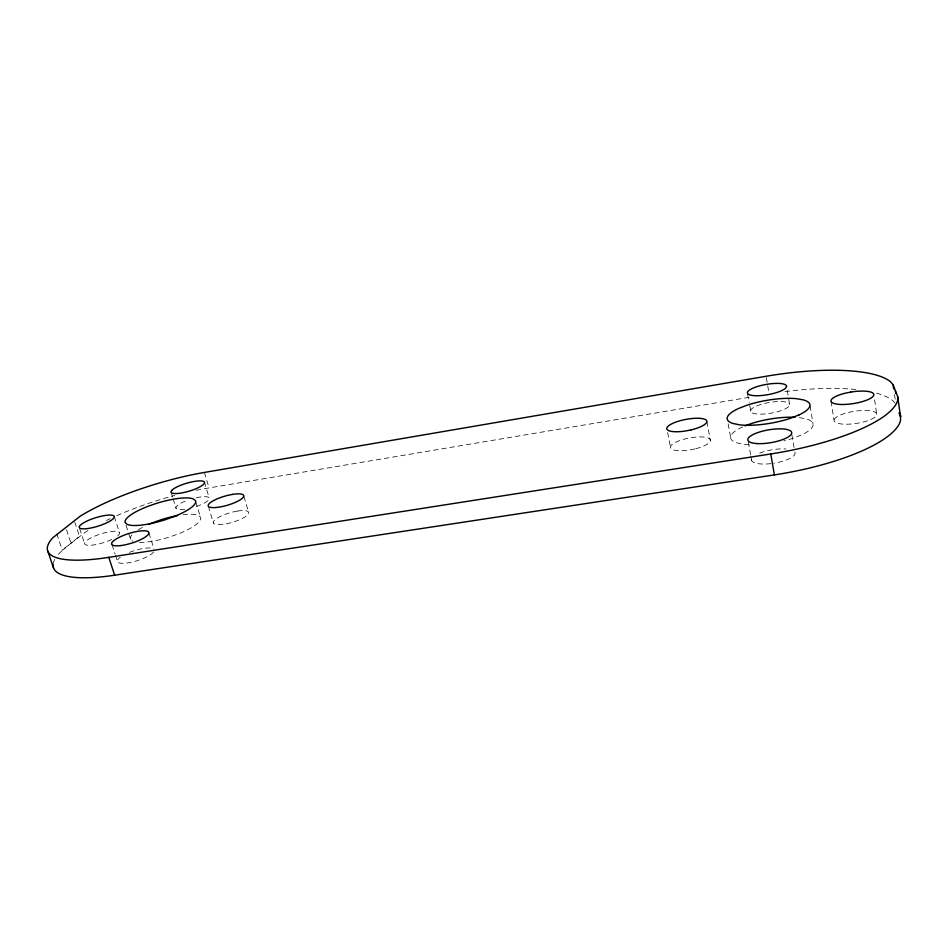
<?xml version="1.0" encoding="UTF-8"?>
<svg xmlns="http://www.w3.org/2000/svg" width="948" height="948" viewBox="0 0 948 948"><rect width="100%" height="100%" fill="white"/><g stroke="black" fill="none" stroke-linecap="round" stroke-linejoin="round"><path stroke-width="0.71" stroke-dasharray="4.74 3.56" d="M787.255 390.422L789.613 404.535L789.103 406.052A19.801 5.415 -9.8 0 1 770.428 413.269A19.801 5.415 -9.8 0 1 751.254 412.297L749.335 403.99M58.326 554.296L63.812 548.868L85.261 532.255A110.039 28.404 -17 0 1 89.764 529.446M742.58 426.944L742.13 427.121A41.795 12.087 -9.6 0 0 736.252 442.704L742.936 444.221A41.795 12.087 -9.6 0 0 751.693 444.813M196.129 490.341A110.039 28.404 -17 0 1 209.034 487.912L751.61 396.916M799.283 417.618L806.25 418.921A41.795 12.087 -9.6 0 1 802.399 434.516L793.938 437.94A41.795 12.087 -9.6 0 1 783.866 440.867M139.463 542.375A36.699 9.504 -17 0 0 170.13 536.829L179.208 533.558A36.699 9.504 -17 0 0 200.36 516.944L197.859 515.191A36.699 9.504 -17 0 0 183.071 514.728M126.072 525.37L130.528 539.246L132.649 541.178M894.983 403.113L893.182 400.957A125.409 36.083 -9.6 0 0 875.134 392.804M56.833 533.937L62.355 550.302L79.478 536.307L74.157 520.298M66.502 529.731L71.017 543.216M79.668 528.723L84.645 543.714M112.077 544.697L115.123 554.07M115.561 555.409L117.742 562.093M114.258 516.482L119.519 532.776M148.943 533.001L154.003 548.999M171.102 492.332L172.737 497.641M173.152 498.968L176.02 508.258M195.762 501.8L200.36 516.944M208.335 506.208L213.43 523.106M204.389 472.436L209.034 487.912M204.424 482.022L209.188 497.901M243.968 496.562L248.483 511.991M667.629 432.537L670.437 446.958M706.876 421.623L710.396 440.536M728.147 423.886L730.612 437.466M748.351 441.958L750.65 454.91M750.899 456.344L751.669 460.657M747.616 394.202L749.086 402.592M766.328 377.636L768.887 392.614M791.876 434.694L794.057 447.717M810.113 405.898L813.029 423.875M831.029 401.217L834.098 420.675A21.567 6.138 -8.6 0 0 851.257 424.005L856.897 423.318A21.567 6.138 -8.6 0 0 876.675 413.921A21.567 6.138 -8.6 0 0 853.733 411.385L848.353 412.463A21.567 6.138 -8.6 0 0 834.11 420.734M874.577 399.807L876.651 413.838M894.497 394.463L895.291 400.02M106.413 520.476A110.039 28.404 -17 0 1 110.217 518.651M116.782 515.665A110.039 28.404 -17 0 1 174.657 495.46M784.98 391.619A125.409 36.083 -9.6 0 1 857.774 389.723M750.567 410.982A19.801 5.415 -9.8 0 1 769.74 402.39A19.801 5.415 -9.8 0 1 789.613 404.535M794.791 452.066A22.1 6.778 -9.4 0 1 773.793 463.228M770.902 463.631A22.1 6.778 -9.4 0 1 751.586 458.891M759.609 453.144A22.1 6.778 -9.4 0 1 785.868 448.973M53.325 562.982A111.84 29.21 -17.1 0 1 54.711 559.415M117.86 535.703A18.285 4.574 -17.6 0 0 113.547 531.295L109.79 531.721A18.285 4.574 -17.6 0 0 86.434 540.81A18.285 4.574 -17.6 0 0 94.29 544.887L98.663 543.998A18.285 4.574 -17.6 0 0 114.305 538.109M196.26 497.712A17.408 4.337 -16.6 0 1 208.145 500.508L205.989 502.132A17.408 4.337 -16.6 0 1 195.916 506.635M184.813 509.277A17.408 4.337 -16.6 0 1 176.079 507.062L177.264 505.604A17.408 4.337 -16.6 0 1 186.353 500.686M153.683 551.949A19.398 5.226 -17.6 0 1 128.181 562.851A19.398 5.226 -17.6 0 1 120.254 557.246M129.497 552.376A19.398 5.226 -17.6 0 1 152.166 548.252M130.528 539.246A36.699 9.504 -17 0 1 132.341 534.459M138.266 529.802A36.699 9.504 -17 0 1 144.831 526.187M237.296 511.102L232.841 512.003A18.439 4.93 -16.4 0 0 214.438 520.239A18.439 4.93 -16.4 0 0 220.457 524.576L224.569 524.114A18.439 4.93 -16.4 0 0 247.558 514.942A18.439 4.93 -16.4 0 0 237.296 511.102M694.884 448.937L689.611 449.98A20.311 5.925 -10.6 0 1 670.426 447.041A20.311 5.925 -10.6 0 1 691.045 437.703L696.14 437.075A20.311 5.925 -10.6 0 1 710.384 440.607A20.311 5.925 -10.6 0 1 694.884 448.937"/><path stroke-width="1.42" d="M897.709 396.738L897.59 400.566A128.039 35.775 -9.8 0 1 770.771 453.974L108.807 557.353A112.267 27.99 -17 0 1 52.744 537.812L79.999 516.34A110.454 27.219 -16.8 0 1 204.389 472.436L766.091 376.273A125.93 34.602 -9.8 0 1 890.397 381.641L893.099 384.722L897.709 396.738L900.564 416.753L899.142 412.925M745.152 425.925L750.306 423.898A41.795 12.087 -9.6 0 1 795.099 417.286M53.124 564.107A111.84 29.21 -17.1 0 0 114.649 575.211L774.386 474.901A127.494 37.304 -9.6 0 0 900.47 420.734L900.6 415.307L899.391 412.842M47.862 551.286L53.633 568.267M108.807 557.353L114.649 575.211M770.771 453.974L774.386 474.901M895.362 390.635L895.765 393.456M893.099 384.722L893.691 388.893M148.635 524.422A36.699 9.504 -17 0 1 152.723 522.727L161.433 519.634A36.699 9.504 -17 0 1 177.643 515.558M786.556 386.191L786.022 387.649A19.872 5.19 -10 0 1 767.264 394.783A19.872 5.19 -10 0 1 748.043 394.048L747.368 392.804A19.872 5.19 -10 0 1 766.648 384.343A19.872 5.19 -10 0 1 786.556 386.191M172.382 489.772L171.173 491.183A17.467 4.147 -16.4 0 0 181.269 493.007A17.467 4.147 -16.4 0 0 201.166 486.134L203.346 484.546A17.467 4.147 -16.4 0 0 194.304 481.442A17.467 4.147 -16.4 0 0 172.382 489.772M799.152 414.845L790.644 418.234A41.973 11.589 -9.8 0 1 739.464 424.811L732.78 423.424A41.973 11.589 -9.8 0 1 738.788 408.387L747.012 405.211A41.973 11.589 -9.8 0 1 796.142 398.646L803.134 399.831A41.973 11.589 -9.8 0 1 799.152 414.845M173.958 516.613L164.833 519.86A36.83 9.101 -16.9 0 1 127.281 524.434L125.183 522.585A36.83 9.101 -16.9 0 1 147.604 506.481L156.361 503.412A36.83 9.101 -16.9 0 1 192.871 498.767L195.347 500.426A36.83 9.101 -16.9 0 1 173.958 516.613M232.379 494.418L227.911 495.33A18.51 4.728 -16.3 0 0 209.389 503.447A18.51 4.728 -16.3 0 0 215.35 507.559L219.474 507.073A18.51 4.728 -16.3 0 0 242.593 498.008A18.51 4.728 -16.3 0 0 232.379 494.418M93.248 527.491L88.863 528.391A18.344 4.385 -17.4 0 1 81.054 524.552A18.344 4.385 -17.4 0 1 104.541 515.582L108.309 515.12A18.344 4.385 -17.4 0 1 112.48 519.374A18.344 4.385 -17.4 0 1 93.248 527.491M850.771 392.081L845.379 393.171A21.662 5.889 -8.9 0 0 831.04 401.277A21.662 5.889 -8.9 0 0 848.211 404.227L853.864 403.516A21.662 5.889 -8.9 0 0 873.772 394.273A21.662 5.889 -8.9 0 0 850.771 392.081M691.258 429.847L685.973 430.913A20.394 5.688 -10.8 0 1 666.776 428.295A20.394 5.688 -10.8 0 1 687.513 419.099L692.621 418.447A20.394 5.688 -10.8 0 1 706.876 421.682A20.394 5.688 -10.8 0 1 691.258 429.847M120.574 545.598A19.481 5.001 -17.4 0 0 148.943 533.001A19.481 5.001 -17.4 0 0 121.403 536.295A19.481 5.001 -17.4 0 0 120.574 545.598M757.144 443.581A22.207 6.494 -9.6 0 0 791.627 433.485A22.207 6.494 -9.6 0 0 760.616 431.684A22.207 6.494 -9.6 0 0 757.144 443.581"/></g></svg>
